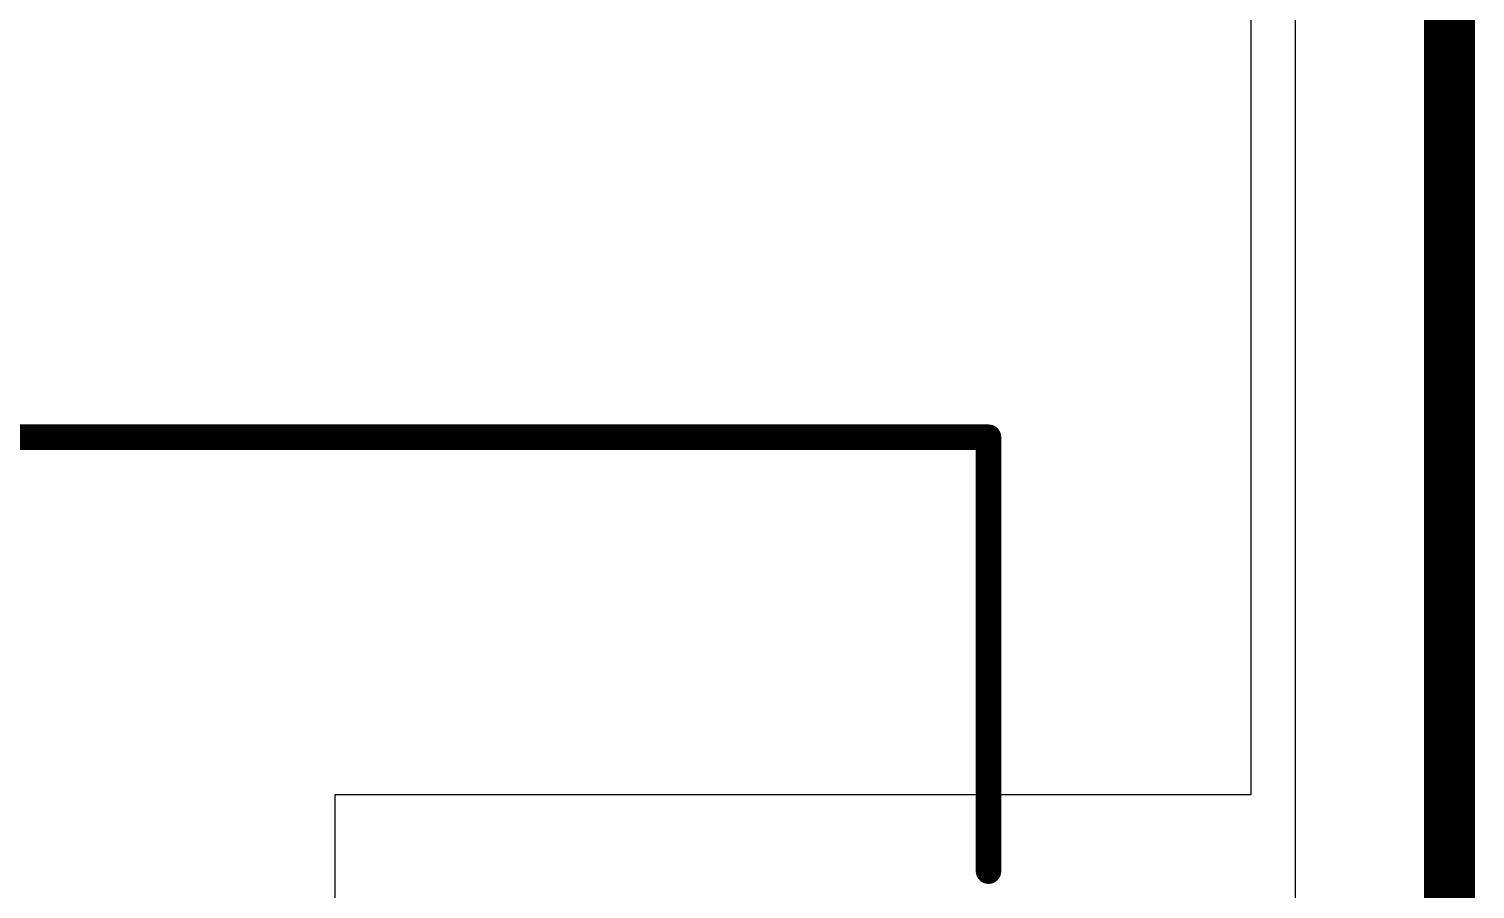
# Model space of a CAD drawing. Header units: inches. Extents: x -5 to 5328, y -4 to 5281.
# Drawn here: x 138.91 to 146.11, y 87.96 to 92.24 of the extents above; entities that cross this region are included whole.
import ezdxf

# ---------------------------------------------------------------- set-up
doc = ezdxf.new("R2010")
doc.units = ezdxf.units.IN
for name, color, linetype in [('Board Outline', 216, 'Continuous'), ('Bottom Layer', 5, 'Continuous'), ('Layer 1', 16, 'Continuous'), ('Layer 2', 76, 'Continuous'), ('Top Layer', 1, 'Continuous'), ('Top Overlay', 2, 'Continuous')]:
    doc.layers.add(name, color=color, linetype=linetype)

# ---------------------------------------------------------------- blocks, each defined once
blk = doc.blocks.new('RVT1H470M0607_202')
at = {"layer": 'Top Overlay'}
for points in [[(-1.8348, 3.3274, 0.127, 0.127, 0), (3.3214, 3.3274, 0.127, 0.127, 0)], [(3.3214, 1.1684, 0.127, 0.127, 0), (3.3214, 3.3274, 0.127, 0.127, 0)]]:
    blk.add_lwpolyline(points, format="xyseb", dxfattribs=at)
for points in [[(3.2897, 3.3274, 0.0635, 0.0635, 1), (3.3532, 3.3274, 0.0635, 0.0635, 1)], [(3.2897, 3.3274, 0.0635, 0.0635, 1), (3.3532, 3.3274, 0.0635, 0.0635, 1)], [(3.2897, 1.1684, 0.0635, 0.0635, 1), (3.3532, 1.1684, 0.0635, 0.0635, 1)]]:
    blk.add_lwpolyline(points, format="xyseb", close=True, dxfattribs=at)

msp = doc.modelspace()

# ---------------------------------------------------------------- linework, layer by layer
at = {"layer": 'Board Outline'}
msp.add_lwpolyline([(145.9813, -4, 0.254, 0.254, 0), (145.9813, 106, 0.254, 0.254, 0)], format="xyseb", dxfattribs=at)
at = {"layer": 'Bottom Layer'}
msp.add_line((145.2127, 99.4446), (145.2127, 67.59), dxfattribs=at)
at = {"layer": 'Layer 1'}
msp.add_line((145.2127, 99.4446), (145.2127, 2.5956), dxfattribs=at)
at = {"layer": 'Layer 2'}
msp.add_line((145.2127, 99.4446), (145.2127, 80.4674), dxfattribs=at)
at = {"layer": 'Top Layer'}
for p, q in [((144.9927, 99.1918), (144.9927, 88.4275)), ((144.9927, 88.4275), (140.4353, 88.4275)), ((140.4353, 88.4275), (140.4353, 76.1906))]:
    msp.add_line(p, q, dxfattribs=at)

# ---------------------------------------------------------------- block references
msp.add_blockref('RVT1H470M0607_202', (140.3665, 86.8799))

doc.saveas('drawing.dxf')
